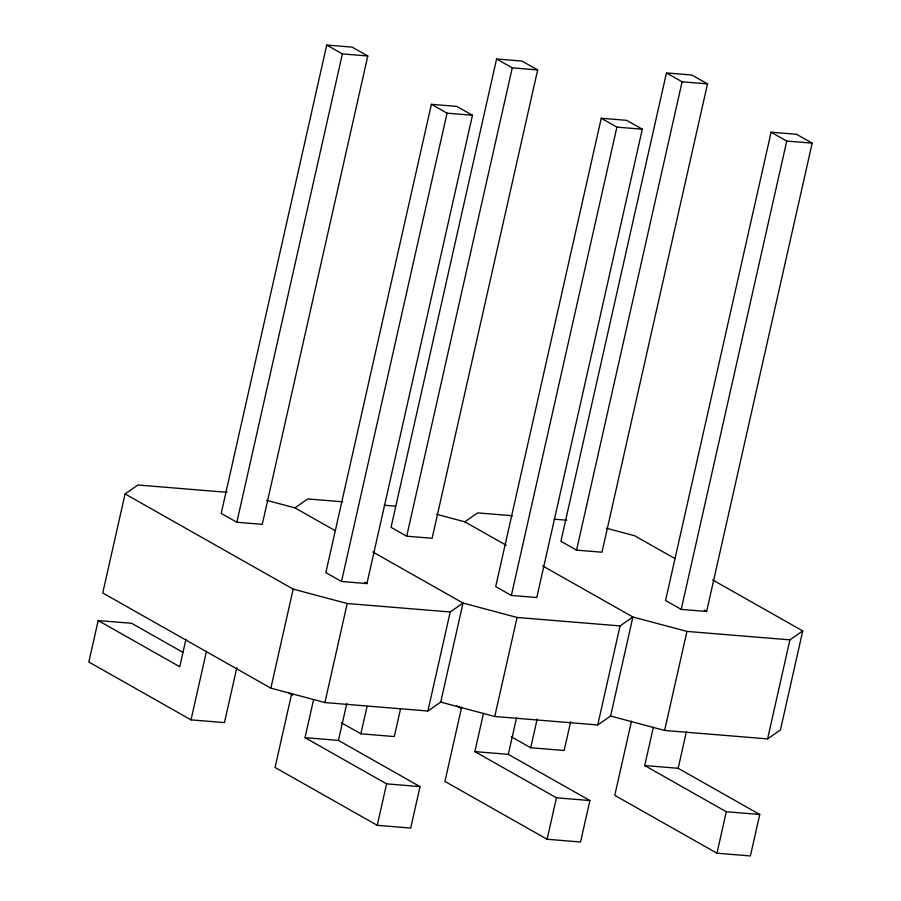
<?xml version="1.0" encoding="UTF-8"?>
<svg xmlns="http://www.w3.org/2000/svg" width="901" height="901" viewBox="0 0 901 901"><rect width="100%" height="100%" fill="white"/><g stroke="black" fill="none" stroke-linecap="round" stroke-linejoin="round"><path stroke-width="1.35" d="M226.973 492.318L137.909 484.997L125.07 493.928L102.748 592.959L270.863 688.15L324.901 702.555L427.885 711.013L440.713 702.093L463.035 603.051L372.89 552.009M182.745 652.245L131.614 623.289L98.175 620.552L88.827 662.01L191.012 719.865L224.45 722.613L236.828 667.675M185.921 639.406L179.761 666.74L98.175 620.552M326.736 45.05L221.196 513.379L236.85 522.253L262.259 524.337L367.799 55.997L352.145 47.134L326.736 45.05L342.391 53.914L367.799 55.997M191.012 719.865L206.487 651.198M236.85 522.253L342.391 53.914M270.863 688.15L293.185 589.108L125.07 493.928M291.778 693.297L275.064 767.461L377.249 825.316L410.687 828.064L420.035 786.607L338.449 740.408L305.011 737.66L313.638 699.39M431.388 104.313L325.847 572.642L341.502 581.505L366.921 583.589L472.462 115.26L456.807 106.397L431.388 104.313L447.054 113.177L472.462 115.26M341.502 581.505L447.054 113.177M324.901 702.555L347.223 603.524L450.207 611.97L463.035 603.051L517.073 617.467L620.057 625.913L632.896 616.994L686.934 631.41L789.907 639.856L802.746 630.937L712.601 579.895M338.449 740.408L346.772 703.501M496.586 58.993L391.045 527.333L406.7 536.196L432.12 538.28L537.66 69.94L522.006 61.077L496.586 58.993L512.252 67.857L537.66 69.94M400.495 709.087L394.3 736.556L360.873 733.808L367.056 706.339M406.7 536.196L512.252 67.857M377.249 825.316L386.597 783.859L305.011 737.66M427.885 711.013L450.207 611.97M461.639 707.24L444.925 781.404L547.11 839.259L580.548 842.007L589.885 800.55L508.31 754.351L474.872 751.603L483.499 713.333M601.249 118.256L495.708 586.585L511.363 595.448L536.771 597.532L642.312 129.203L626.657 120.34L601.249 118.256L616.903 127.12L642.312 129.203M511.363 595.448L616.903 127.12M440.713 702.093L494.75 716.509L517.073 617.467M508.31 754.351L516.622 717.444M666.447 72.936L560.906 541.276L576.561 550.139L601.969 552.223L707.51 83.894L691.855 75.02L666.447 72.936L682.102 81.8L707.51 83.894M570.66 721.656L564.161 750.499L530.723 747.751L537.221 718.919M576.561 550.139L682.102 81.8M547.11 839.259L556.458 797.802L474.872 751.603M494.75 716.509L597.735 724.956L620.057 625.913M597.735 724.956L610.574 716.036L632.896 616.994L542.74 565.952M631.488 721.183L614.775 795.346L716.959 853.202L750.398 855.95L759.746 814.493L678.16 768.294L644.722 765.557L653.349 727.276M771.098 132.199L665.557 600.528L681.212 609.391L706.632 611.486L812.173 143.146L796.518 134.283L771.098 132.199L786.753 141.063L812.173 143.146M681.212 609.391L786.753 141.063M610.574 716.036L664.611 730.452L686.934 631.41M678.16 768.294L686.483 731.387M716.959 853.202L726.307 811.745L644.722 765.557M664.611 730.452L767.596 738.899L789.907 639.856M802.746 630.937L780.424 729.979L767.596 738.899M266.561 500.303L294.931 507.871L307.759 498.951L342.549 501.801M436.411 514.246L464.781 521.814L477.62 512.894L512.41 515.744M384.299 505.236L395.438 506.148M554.16 519.179L566.684 520.204M386.597 783.859L420.035 786.607M556.458 797.802L589.885 800.55M726.307 811.745L759.746 814.493M606.272 528.189L634.642 535.757L674.838 558.519M293.185 589.108L347.223 603.524M704.222 610.112L706.632 611.486M464.781 521.814L506.204 545.263M294.931 507.871L335.127 530.633M364.511 582.226L366.921 583.589M456.514 705.742L461.391 708.49M511.261 736.736L530.723 747.751M287.881 692.486L292.746 695.234M341.411 722.793L360.873 733.808"/></g></svg>
